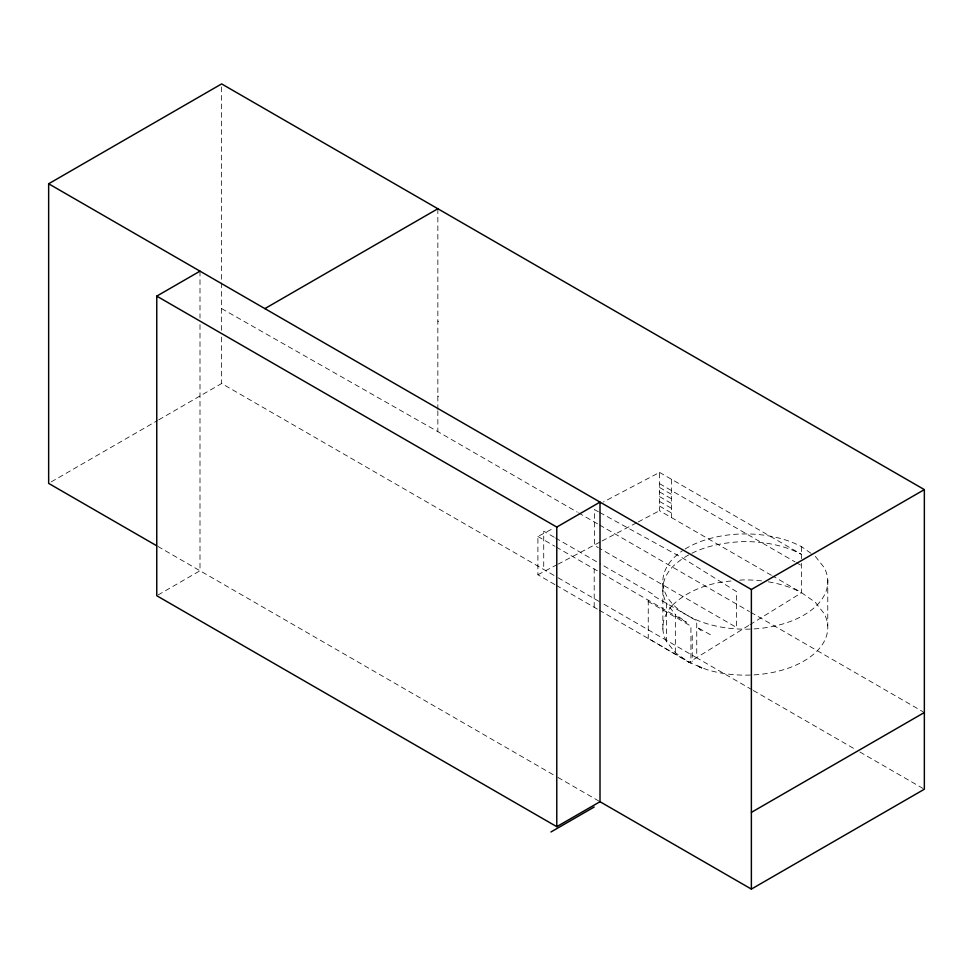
<?xml version="1.0" encoding="UTF-8"?>
<svg xmlns="http://www.w3.org/2000/svg" width="973" height="973" viewBox="0 0 973 973"><rect width="100%" height="100%" fill="white"/><g stroke="black" fill="none" stroke-linecap="round" stroke-linejoin="round"><path stroke-width="0.73" stroke-dasharray="4.87 3.65" d="M554.926 584.603L537.899 574.775L537.899 536.476L553.941 528.023M594.199 607.274L594.199 568.974M771.394 575.274L659.548 510.691L659.548 472.404L603.406 501.971M662.881 629.154L662.881 583.18M659.548 472.404L801.63 554.428A82.486 47.628 0 0 0 742.508 541.633C717.454 542.776 691.025 548.821 672.525 566.833A82.486 47.628 0 0 0 666.42 603.114L666.42 641.414L675.335 652.725L689.018 662.333L706.666 669.582A82.462 47.604 0 0 0 797.775 664.279A82.462 47.604 0 0 0 824.18 613.647L815.313 602.323L801.63 592.727L772.72 576.028M675.335 652.725L675.335 614.437L666.42 603.114M751.995 689.723L696.741 657.821L696.741 620.81L654.075 596.181L654.075 594.892L600.013 563.683M749.976 624.654L801.63 592.727L801.63 560.071M672.525 605.133C688.543 589.772 710.691 582.389 732.535 580.893M697.775 665.946L701.533 667.965L702.53 667.271M748.687 625.444L689.018 662.333L649.915 639.443M51.265 481.866L157.419 420.591M158.733 419.825L221.625 383.508L556.811 577.025M158.076 594.977L200 570.762L200 324.118M537.899 574.775L556.617 564.912M557.955 564.206L600.73 541.681M602.068 540.976L636.829 522.671M638.166 521.966L659.548 510.691M739.662 580.2L742.508 579.932A82.462 47.604 0 0 1 762.54 580.99M696.741 657.821L602.591 603.455M598.419 511.774L594.442 509.597L594.442 545.415L598.359 547.677M599.745 512.503L683.082 558.295L736.525 591.62L736.525 627.451L599.66 548.431M710.351 634.712L697.033 627.244L701.253 630.808M701.533 667.965L698.419 666.213L701.557 667.952M221.625 308.611L437.85 431.635L577.22 512.102M698.748 666.347L701.557 667.952M437.85 321.09L438.531 321.491M659.548 483.678L795.063 561.908M796.376 562.674L801.63 565.702M659.548 487.485L671.504 494.381M659.548 491.912L671.504 498.821M659.548 496.607L671.504 503.503M659.548 501.436L671.504 508.332M659.548 506.069L671.504 512.966M437.85 395.999L438.531 396.388M578.546 512.868L598.261 524.252M599.575 525.006L749.478 611.555M750.791 612.309L923.036 711.75M554.196 537.218L543.725 531.173L543.725 569.473M555.498 537.984L598.711 562.917M537.899 536.476L554.926 546.303M556.228 547.057L600.633 572.696M601.922 573.438L686.476 622.258L675.335 614.437M648.03 601.399L690.927 626.113L690.927 663.124L599.344 610.241M558.125 577.792L600.013 601.971M753.321 690.477L854.622 748.967M859.889 752.007L924.35 789.225M556.228 585.357L598.054 609.499M157.894 546.449L556.592 776.636M557.906 777.403L600.013 801.716M685.041 549.052A82.486 47.628 0 0 1 801.63 546.753L812.832 554.61M815.313 556.349L824.228 567.673A82.486 47.628 0 0 1 728.607 628.193A82.486 47.628 0 0 1 682.45 550.73M827.768 579.932L827.768 625.907M801.63 546.753L801.63 558.66M692.241 635.478L692.241 661.506M671.504 479.3L671.504 517.6M648.249 600.183L648.249 638.483M437.85 208.745L437.85 409.365M437.85 410.849L437.85 431.635M221.625 86.938L221.625 331.088M221.625 337.072L221.625 383.508M200 271.163L200 318.062M666.444 641.426A82.462 47.604 0 0 1 672.55 605.157M768.39 581.842A82.462 47.604 0 0 1 801.606 592.752"/><path stroke-width="1.46" d="M156.568 545.695L48.65 483.386L48.65 183.775L221.625 83.909L924.35 489.614L924.35 789.225L751.375 889.091L600.013 801.716L556.775 826.673L156.762 595.731L156.762 296.12L200 271.163M264.875 308.611L437.85 208.745M156.762 296.12L556.775 527.074L600.013 502.104L600.013 801.716M48.65 183.775L751.375 589.492L924.35 489.614M550.949 831.976L594.199 807.006M751.375 812.382L924.35 712.516M751.375 589.492L751.375 889.091M556.775 527.074L556.775 826.673"/></g></svg>
